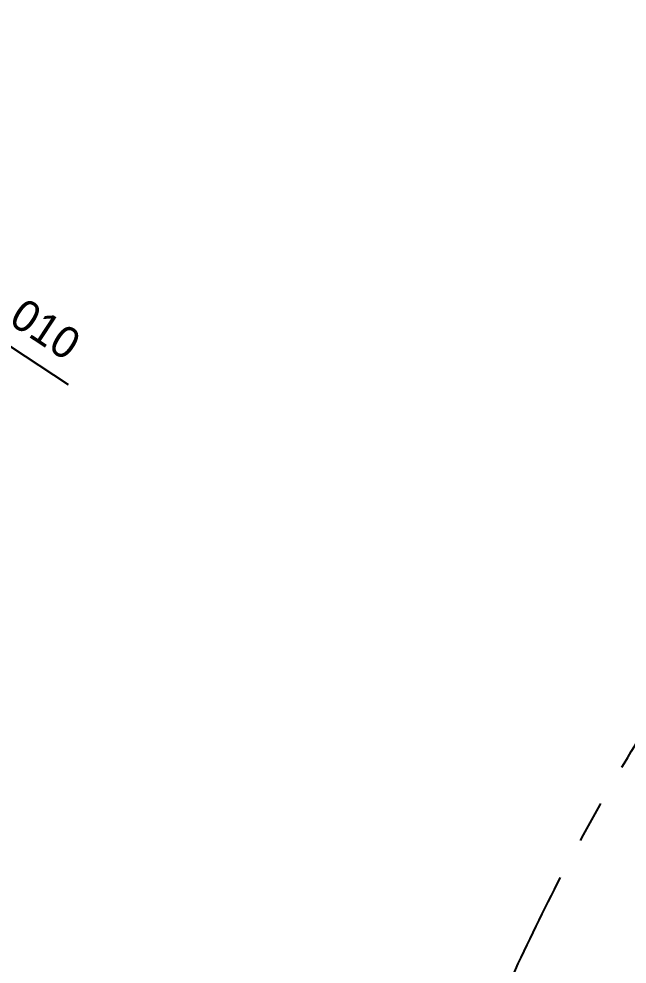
# Model space of a CAD drawing. Header units: millimetres. Extents: x 10462777 to 22643323, y 453826 to 1389191.
# Drawn here: x 11285680 to 11286403, y 584572 to 585693 of the extents above; entities that cross this region are included whole.
import ezdxf

# ---------------------------------------------------------------- set-up
doc = ezdxf.new("R2010")
doc.units = ezdxf.units.MM
doc.header["$LTSCALE"] = 200
doc.header["$MEASUREMENT"] = 0
doc.header["$PDMODE"] = 35
doc.header["$PDSIZE"] = -5
doc.linetypes.add('PHANTOM', pattern=[2.5, 1.25, -0.25, 0.25, -0.25, 0.25, -0.25])
doc.layers.get('0').update_dxf_attribs({"linetype": 'CONTINUOUS'})
doc.layers.get('DEFPOINTS').update_dxf_attribs({"linetype": 'CONTINUOUS'})
doc.layers.add('7', color=7, linetype='CONTINUOUS')
doc.layers.add('LAYOUT', color=8, linetype='CONTINUOUS', lineweight=25)
doc.styles.get("Standard").update_dxf_attribs({"font": 'SYMBOL'})
doc.dimstyles.new('ROMANS', dxfattribs={"dimtxt": 2.5, "dimasz": 2.5, "dimexe": 1.25, "dimexo": 0.625, "dimtad": 1, "dimdec": 4, "dimdsep": 46, "dimlunit": 6, "dimtxsty": 'Standard', "dimcen": 2.5, "dimadec": 0, "dimazin": 0, "dimtfac": 1, "dimtdec": 4, "dimtmove": 0, "dimatfit": 3, "dimfxl": 1, "dimtolj": 1, "dimtzin": 0, "dimarcsym": 0})

# ---------------------------------------------------------------- blocks, each defined once
blk = doc.blocks.new('A$C7DA30AB0')
at = {"layer": 'LAYOUT', "color": 6, "linetype": 'PHANTOM'}
blk.add_circle((3030.4, 3026, 0), 2693, dxfattribs=at)
blk = doc.blocks.new('*D377')
at = {"layer": '7', "color": 1, "lineweight": -2, "transparency": 16777216}
for p, q in [((11282882.7, 587138.4), (11282851.4, 587159)), ((11282914, 587117.8), (11285428.6, 585463.4)), ((11285739.1, 585259.1), (11285459.9, 585442.8))]:
    blk.add_line(p, q, dxfattribs=at)
at = {"layer": '7', "color": 1, "transparency": 16777216}
for points in [[(11282886.1, 587143.6), (11282879.3, 587133.1), (11282914, 587117.8)], [(11285463.4, 585448), (11285456.5, 585437.5), (11285428.6, 585463.4)]]:
    blk.add_solid(points, dxfattribs=at)
at = {"layer": 'DEFPOINTS', "color": 0, "transparency": 16777216}
for p in [(11282914, 587117.8), (11285428.6, 585463.4)]:
    blk.add_point(p, dxfattribs=at)
at = {"layer": '7', "color": 4, "transparency": 16777216, "insert": (11285676.4, 585344.5), "char_height": 37.5, "attachment_point": 5, "rotation": 326.6587}
blk.add_mtext('\\A1;∅3,010', dxfattribs=at)

msp = doc.modelspace()

# ---------------------------------------------------------------- block references
at = {"ltscale": 10}
msp.add_blockref('A$C7DA30AB0', (11285684.40366, 580408.4363), dxfattribs=at)

# ---------------------------------------------------------------- dimensions: what is measured, and where the dimension line sits
at = {"layer": '7'}
dim = msp.add_diameter_dim_2p(p1=(11282914.03352, 587117.75215, 0), p2=(11285428.62197, 585463.3807, 0), dimstyle='ROMANS', override={"dimscale": 15, "dimexo": 1, "dimgap": 1, "dimclrd": 1, "dimclre": 1, "dimclrt": 4, "dimadec": 4, "dimazin": 2}, dxfattribs=at)
dim.commit()
dim.dimension.update_dxf_attribs({"geometry": '*D377', "text_midpoint": (11285656.12107, 585313.7069, 0), "dimtype": 163})

doc.saveas('drawing.dxf')
